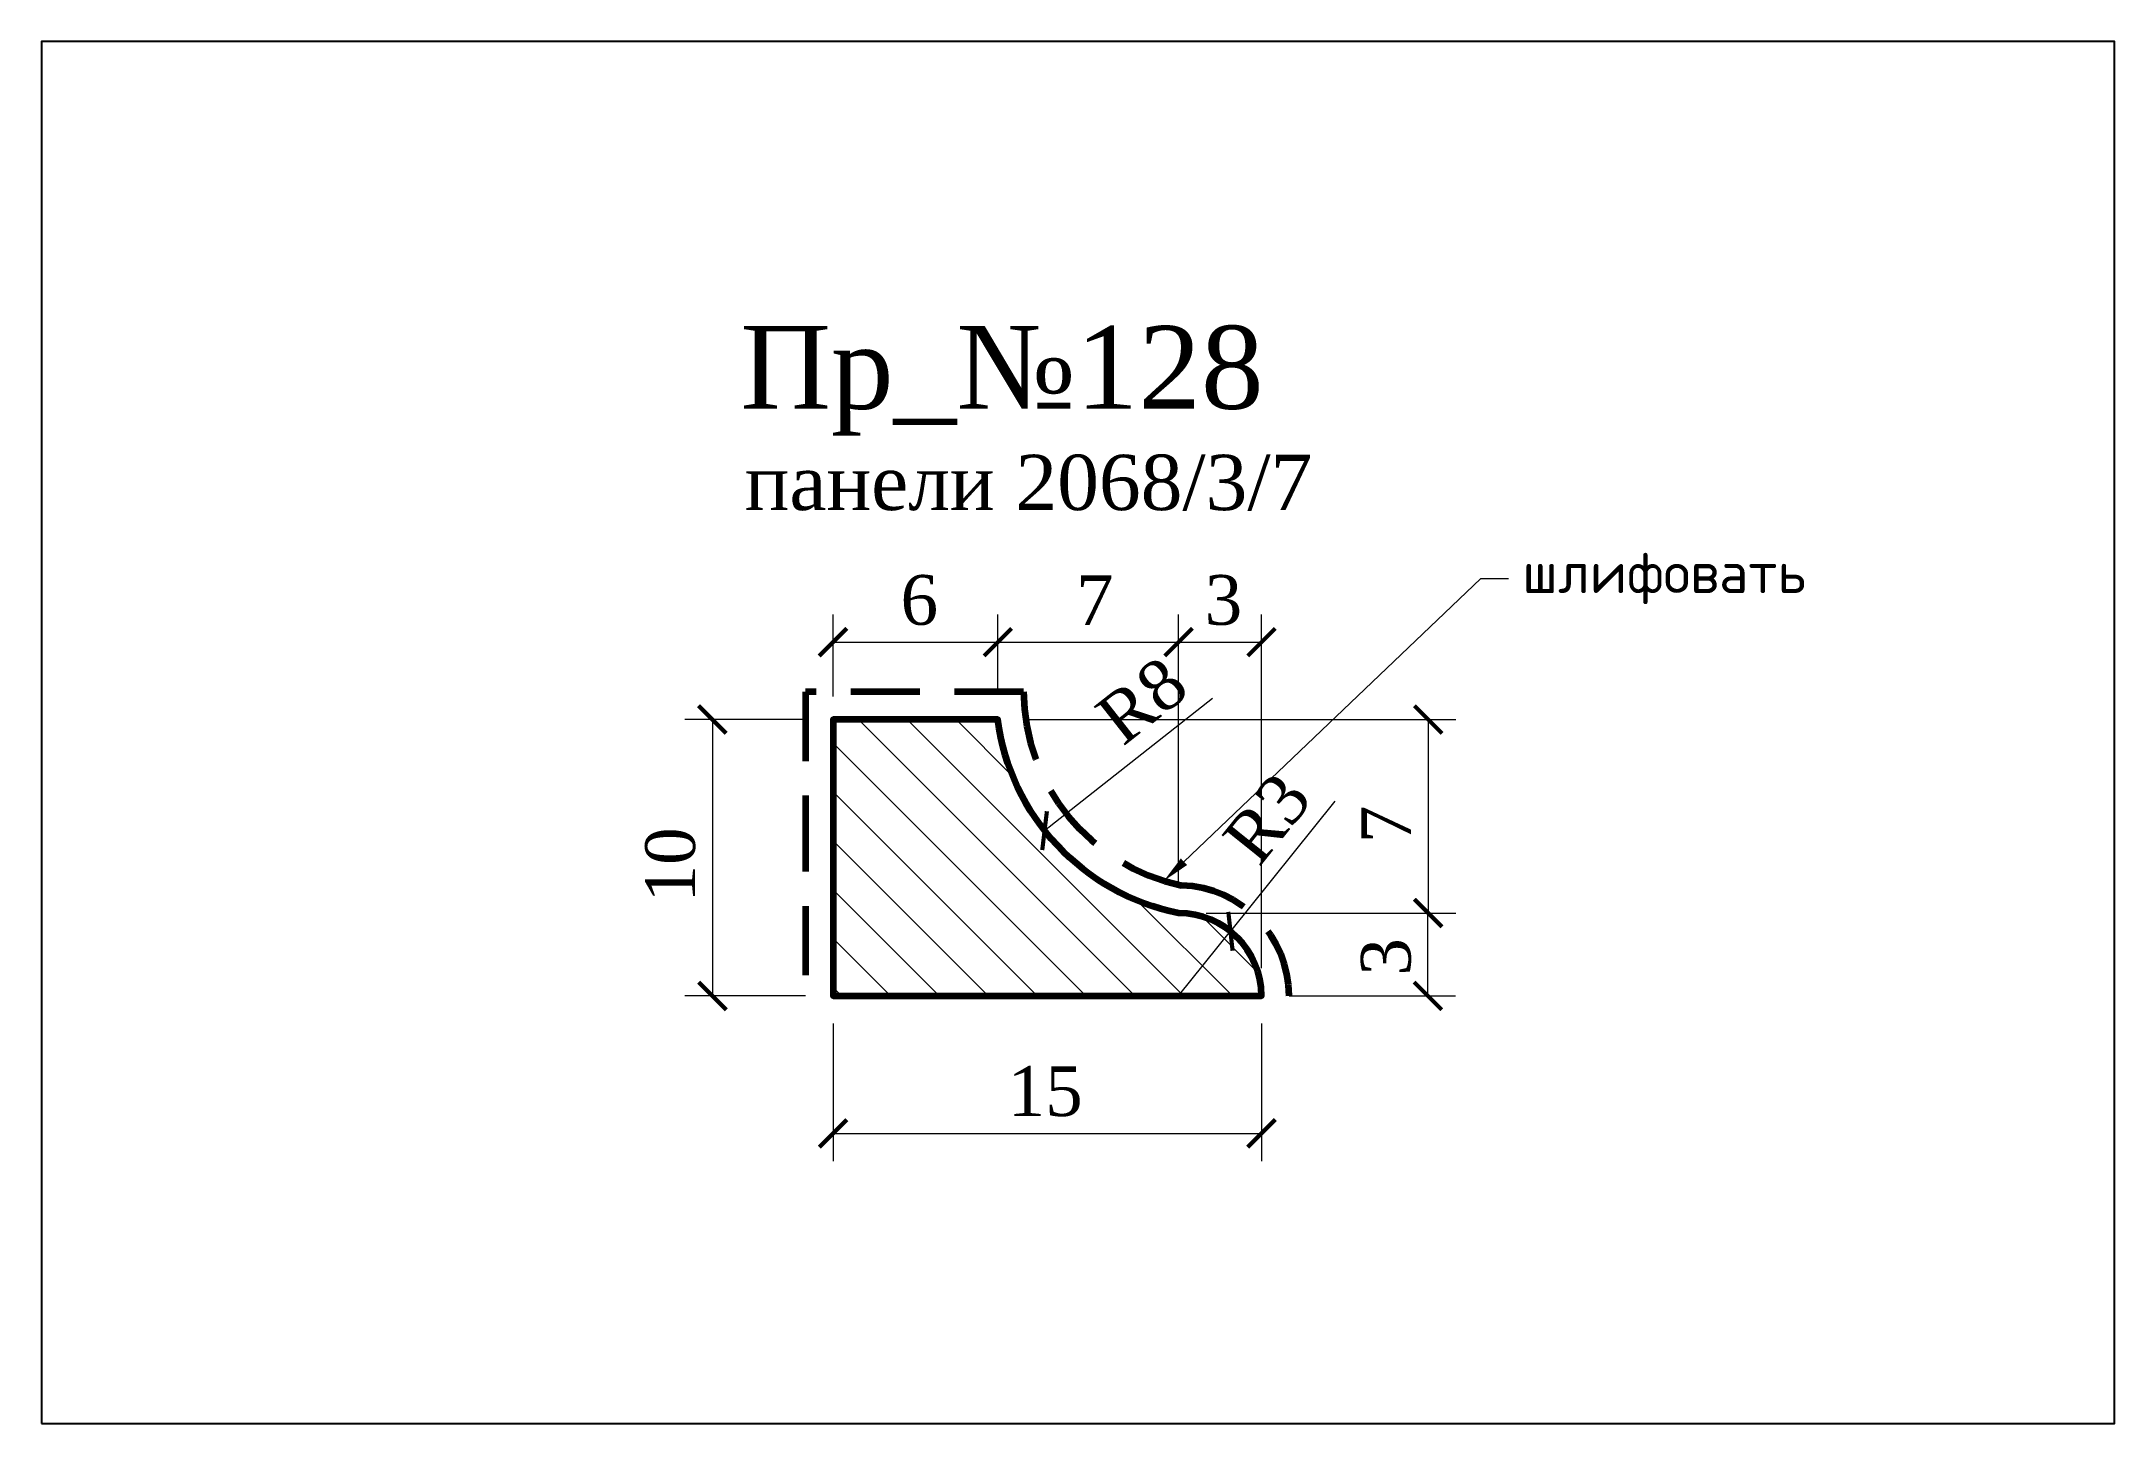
# Model space of a CAD drawing. Header units: millimetres. Extents: x 303427.8 to 303502.8, y -91030.6 to -90980.6.
import ezdxf
from ezdxf import colors
from ezdxf.entities.mleader import LeaderData, LeaderLine
from ezdxf.math import Vec2, Vec3

# ---------------------------------------------------------------- set-up
doc = ezdxf.new("R2010")
doc.units = ezdxf.units.MM
doc.header["$MEASUREMENT"] = 0
doc.linetypes.add('HIDDEN', pattern=[0.375, 0.25, -0.125])
doc.layers.add('Outside panel', color=7, linetype='Continuous', lineweight=18, true_color=0x7f5e57)
doc.layers.add('линия 50', color=1, linetype='Continuous', lineweight=211)
doc.layers.add('служебный слой РАЗМЕРЫ', color=7, linetype='Continuous', lineweight=9)
doc.layers.add('размеры в модели', color=7, linetype='Continuous')
doc.styles.add('ELECT', font='times.ttf')
doc.styles.get("Standard").update_dxf_attribs({"font": 'times.ttf'})
doc.styles.add('ЕСКД профили текст', font='isocpeur.ttf')
doc.dimstyles.new('M_1', dxfattribs={"dimtxt": 1.8, "dimasz": 1, "dimexe": 1, "dimexo": 1, "dimgap": 0.6, "dimtad": 1, "dimdec": 0, "dimdsep": 46, "dimtxsty": 'Standard', "dimblk": 'ARCHTICK', "dimcen": -5, "dimclrd": 7, "dimclre": 7, "dimclrt": 7, "dimadec": 0, "dimazin": 0, "dimtfac": 1, "dimtdec": 0, "dimtmove": 0, "dimatfit": 3, "dimfxl": 1, "dimtolj": 1, "dimtzin": 0, "dimlwd": 5, "dimlwe": 5, "dimarcsym": 0})

# ---------------------------------------------------------------- blocks, each defined once
blk = doc.blocks.new('_ArchTick')
at = {"color": 0, "linetype": 'ByBlock', "const_width": 0.15}
blk.add_lwpolyline([(-0.5, -0.5), (0.5, 0.5)], dxfattribs=at)
blk = doc.blocks.new('*D10')
at = {"layer": 'Defpoints', "color": 0, "ltscale": 1000, "transparency": 16777216}
for p in [(303471.939, -91002.351), (303468.939, -91012.152), (303471.939, -91015.152)]:
    blk.add_point(p, dxfattribs=at)
at = {"layer": 'размеры в модели', "color": 7, "lineweight": 5, "ltscale": 1000, "transparency": 16777216}
for p, q in [((303468.939, -91011.152), (303468.939, -91001.351)), ((303471.939, -91014.152), (303471.939, -91001.351)), ((303468.939, -91002.351), (303471.939, -91002.351))]:
    blk.add_line(p, q, dxfattribs=at)
at = {"layer": 'размеры в модели', "color": 7, "lineweight": 5, "ltscale": 1000, "transparency": 16777216, "rotation": 180}
blk.add_blockref('_ArchTick', (303468.939, -91002.351), dxfattribs=at)
at = {"layer": 'размеры в модели', "color": 7, "lineweight": 5, "ltscale": 1000, "transparency": 16777216}
blk.add_blockref('_ArchTick', (303471.939, -91002.351), dxfattribs=at)
at = {"layer": 'размеры в модели', "color": 7, "ltscale": 1000, "transparency": 16777216, "insert": (303470.563, -91000.835), "char_height": 1.8, "attachment_point": 5}
blk.add_mtext('\\A1;3', dxfattribs=at)
blk = doc.blocks.new('*D9')
at = {"layer": 'Defpoints', "color": 0, "ltscale": 1000, "transparency": 16777216}
for p in [(303468.939, -91012.152), (303477.963, -91012.152), (303471.939, -91015.152)]:
    blk.add_point(p, dxfattribs=at)
at = {"layer": 'размеры в модели', "color": 7, "lineweight": 5, "ltscale": 1000, "transparency": 16777216}
for p, q in [((303469.939, -91012.152), (303478.963, -91012.152)), ((303477.963, -91015.152), (303477.963, -91012.152)), ((303472.939, -91015.152), (303478.963, -91015.152))]:
    blk.add_line(p, q, dxfattribs=at)
for p, rotation in [((303477.963, -91012.152), 90), ((303477.963, -91015.152), 270)]:
    blk.add_blockref('_ArchTick', p, dxfattribs=dict(at, rotation=rotation))
at = {"layer": 'размеры в модели', "color": 7, "ltscale": 1000, "transparency": 16777216, "insert": (303476.448, -91013.738), "char_height": 1.8, "attachment_point": 5, "rotation": 90}
blk.add_mtext('\\A1;3', dxfattribs=at)
blk = doc.blocks.new('*D8')
at = {"layer": 'Defpoints', "color": 0, "ltscale": 1000, "transparency": 16777216}
for p in [(303462.4, -91005.152), (303468.939, -91012.152), (303477.973, -91012.152)]:
    blk.add_point(p, dxfattribs=at)
at = {"layer": 'размеры в модели', "color": 7, "lineweight": 5, "ltscale": 1000, "transparency": 16777216}
for p, q in [((303463.4, -91005.152), (303478.973, -91005.152)), ((303477.973, -91005.152), (303477.973, -91012.152)), ((303469.939, -91012.152), (303478.973, -91012.152))]:
    blk.add_line(p, q, dxfattribs=at)
for p, rotation in [((303477.973, -91005.152), 90), ((303477.973, -91012.152), 270)]:
    blk.add_blockref('_ArchTick', p, dxfattribs=dict(at, rotation=rotation))
at = {"layer": 'размеры в модели', "color": 7, "ltscale": 1000, "transparency": 16777216, "insert": (303476.454, -91008.944), "char_height": 1.8, "attachment_point": 5, "rotation": 90}
blk.add_mtext('\\A1;7', dxfattribs=at)
blk = doc.blocks.new('*D7')
at = {"layer": 'Defpoints', "color": 0, "ltscale": 1000, "transparency": 16777216}
for p in [(303470.817, -91012.813), (303468.939, -91015.152)]:
    blk.add_point(p, dxfattribs=at)
at = {"layer": 'размеры в модели', "color": 7, "lineweight": 5, "ltscale": 1000, "transparency": 16777216}
for p in [(303474.596, -91008.106), (303468.939, -91015.152)]:
    blk.add_line(p, (303470.817, -91012.813), dxfattribs=at)
at = {"layer": 'размеры в модели', "color": 7, "lineweight": 5, "ltscale": 1000, "transparency": 16777216, "rotation": 231.2418981424477}
blk.add_blockref('_ArchTick', (303470.817, -91012.813), dxfattribs=at)
at = {"layer": 'размеры в модели', "color": 7, "ltscale": 1000, "transparency": 16777216, "insert": (303472.15, -91008.731), "char_height": 1.8, "attachment_point": 5, "rotation": 51.2419}
blk.add_mtext('\\A1;R3', dxfattribs=at)
blk = doc.blocks.new('*D6')
at = {"layer": 'Defpoints', "color": 0, "ltscale": 1000, "transparency": 16777216}
for p in [(303470.562, -91004.082), (303464.092, -91009.172)]:
    blk.add_point(p, dxfattribs=at)
at = {"layer": 'размеры в модели', "color": 7, "lineweight": 5, "ltscale": 1000, "transparency": 16777216}
blk.add_line((303470.168, -91004.392), (303464.092, -91009.172), dxfattribs=at)
at = {"layer": 'размеры в модели', "color": 7, "lineweight": 5, "ltscale": 1000, "transparency": 16777216, "rotation": 218.1917880054968}
blk.add_blockref('_ArchTick', (303464.092, -91009.172), dxfattribs=at)
at = {"layer": 'размеры в модели', "color": 7, "ltscale": 1000, "transparency": 16777216, "insert": (303467.619, -91004.469), "char_height": 1.8, "attachment_point": 5, "rotation": 38.19179}
blk.add_mtext('\\A1;R8', dxfattribs=at)
blk = doc.blocks.new('*D5')
at = {"layer": 'Defpoints', "color": 0, "ltscale": 1000, "transparency": 16777216}
for p in [(303468.939, -91002.351), (303462.4, -91005.152), (303468.939, -91012.152)]:
    blk.add_point(p, dxfattribs=at)
at = {"layer": 'размеры в модели', "color": 7, "lineweight": 5, "ltscale": 1000, "transparency": 16777216}
for p, q in [((303462.4, -91004.152), (303462.4, -91001.351)), ((303468.939, -91011.152), (303468.939, -91001.351)), ((303462.4, -91002.351), (303468.939, -91002.351))]:
    blk.add_line(p, q, dxfattribs=at)
at = {"layer": 'размеры в модели', "color": 7, "lineweight": 5, "ltscale": 1000, "transparency": 16777216, "rotation": 180}
blk.add_blockref('_ArchTick', (303462.4, -91002.351), dxfattribs=at)
at = {"layer": 'размеры в модели', "color": 7, "lineweight": 5, "ltscale": 1000, "transparency": 16777216}
blk.add_blockref('_ArchTick', (303468.939, -91002.351), dxfattribs=at)
at = {"layer": 'размеры в модели', "color": 7, "ltscale": 1000, "transparency": 16777216, "insert": (303465.909, -91000.833), "char_height": 1.8, "attachment_point": 5}
blk.add_mtext('\\A1;7', dxfattribs=at)
blk = doc.blocks.new('*D4')
at = {"layer": 'Defpoints', "color": 0, "ltscale": 1000, "transparency": 16777216}
for p in [(303462.4, -91002.351), (303456.439, -91005.315), (303462.4, -91005.152)]:
    blk.add_point(p, dxfattribs=at)
at = {"layer": 'размеры в модели', "color": 7, "lineweight": 5, "ltscale": 1000, "transparency": 16777216}
for p, q in [((303456.439, -91004.315), (303456.439, -91001.351)), ((303462.4, -91004.152), (303462.4, -91001.351)), ((303456.439, -91002.351), (303462.4, -91002.351))]:
    blk.add_line(p, q, dxfattribs=at)
at = {"layer": 'размеры в модели', "color": 7, "lineweight": 5, "ltscale": 1000, "transparency": 16777216, "rotation": 180}
blk.add_blockref('_ArchTick', (303456.439, -91002.351), dxfattribs=at)
at = {"layer": 'размеры в модели', "color": 7, "lineweight": 5, "ltscale": 1000, "transparency": 16777216}
blk.add_blockref('_ArchTick', (303462.4, -91002.351), dxfattribs=at)
at = {"layer": 'размеры в модели', "color": 7, "ltscale": 1000, "transparency": 16777216, "insert": (303459.562, -91000.835), "char_height": 1.8, "attachment_point": 5}
blk.add_mtext('\\A1;6', dxfattribs=at)
blk = doc.blocks.new('*D2')
at = {"layer": 'Defpoints', "color": 0, "ltscale": 1000, "transparency": 16777216}
for p in [(303456.439, -91015.152), (303471.939, -91015.152), (303471.939, -91020.123)]:
    blk.add_point(p, dxfattribs=at)
at = {"layer": 'размеры в модели', "color": 7, "lineweight": 5, "ltscale": 1000, "transparency": 16777216}
for p, q in [((303456.439, -91016.152), (303456.439, -91021.123)), ((303471.939, -91016.152), (303471.939, -91021.123)), ((303456.439, -91020.123), (303471.939, -91020.123))]:
    blk.add_line(p, q, dxfattribs=at)
at = {"layer": 'размеры в модели', "color": 7, "lineweight": 5, "ltscale": 1000, "transparency": 16777216, "rotation": 180}
blk.add_blockref('_ArchTick', (303456.439, -91020.123), dxfattribs=at)
at = {"layer": 'размеры в модели', "color": 7, "lineweight": 5, "ltscale": 1000, "transparency": 16777216}
blk.add_blockref('_ArchTick', (303471.939, -91020.123), dxfattribs=at)
at = {"layer": 'размеры в модели', "color": 7, "ltscale": 1000, "transparency": 16777216, "insert": (303464.113, -91018.607), "char_height": 1.8, "attachment_point": 5}
blk.add_mtext('\\A1;15', dxfattribs=at)
blk = doc.blocks.new('*D3')
at = {"layer": 'Defpoints', "color": 0, "ltscale": 1000, "transparency": 16777216}
for p in [(303456.439, -91005.152), (303452.075, -91015.152), (303456.439, -91015.152)]:
    blk.add_point(p, dxfattribs=at)
at = {"layer": 'размеры в модели', "color": 7, "lineweight": 5, "ltscale": 1000, "transparency": 16777216}
for p, q in [((303455.439, -91005.152), (303451.075, -91005.152)), ((303452.075, -91005.152), (303452.075, -91015.152)), ((303455.439, -91015.152), (303451.075, -91015.152))]:
    blk.add_line(p, q, dxfattribs=at)
for p, rotation in [((303452.075, -91005.152), 90), ((303452.075, -91015.152), 270)]:
    blk.add_blockref('_ArchTick', p, dxfattribs=dict(at, rotation=rotation))
at = {"layer": 'размеры в модели', "color": 7, "ltscale": 1000, "transparency": 16777216, "insert": (303450.559, -91010.411), "char_height": 1.8, "attachment_point": 5, "rotation": 90}
blk.add_mtext('\\A1;10', dxfattribs=at)

msp = doc.modelspace()

# ---------------------------------------------------------------- hatches: boundary and pattern name
at = {"layer": 'Outside panel', "ltscale": 1000}
h = msp.add_hatch(dxfattribs=at)
h.set_pattern_fill('ANSI31', color=256, scale=10, angle=90)
h.set_pattern_definition([(135, (-6892.7875, -402.5863), (-0.8838834765, -0.8838834765), [])])
h.paths.add_polyline_path([(303462.4, -91005.152), (303456.439, -91005.152), (303456.439, -91008.152), (303456.439, -91015.152), (303468.939, -91015.152), (303471.939, -91015.152, 0.414213), (303468.939, -91012.152, -0.320871)])

# ---------------------------------------------------------------- linework, layer by layer
at = {"color": 6, "ltscale": 1000}
msp.add_lwpolyline([(303427.801, -91030.62), (303502.801, -91030.62), (303502.801, -90980.62), (303427.801, -90980.62)], close=True, dxfattribs=at)
at = {"layer": 'линия 50', "color": 1, "linetype": 'HIDDEN', "ltscale": 10, "true_color": 0xff0909}
msp.add_lwpolyline([(303472.939, -91015.152, 0.406191), (303469.049, -91011.154, -0.351016), (303463.331, -91004.152), (303455.439, -91004.152), (303455.439, -91008.152), (303455.439, -91015.152)], format="xyb", dxfattribs=at)
at = {"layer": 'линия 50', "color": 7}
msp.add_lwpolyline([(303456.439, -91008.152), (303456.439, -91015.152), (303468.939, -91015.152), (303471.939, -91015.152), (303471.939, -91015.152, 0.414213), (303468.939, -91012.152, -0.320871), (303462.4, -91005.152), (303456.439, -91005.152)], format="xyb", close=True, dxfattribs=at)

# ---------------------------------------------------------------- texts
at = {"color": 5, "ltscale": 1000, "style": 'ELECT'}
msp.add_text('Пр_№128', height=3, dxfattribs=at).set_placement((303453.092, -90993.91))
at = {"color": 7, "ltscale": 1000, "style": 'ELECT'}
msp.add_text('панели 2068/3/7', height=2, dxfattribs=at).set_placement((303453.244, -90997.572))

# ---------------------------------------------------------------- dimensions: what is measured, and where the dimension line sits
at = {"layer": 'размеры в модели', "color": 0, "ltscale": 1000}
for base, p1, p2, picture, middle in [((303462.4, -91002.351), (303456.439, -91005.315), (303462.4, -91005.152), '*D4', (303459.562, -91002.351)), ((303468.939, -91002.351), (303462.4, -91005.152), (303468.939, -91012.152), '*D5', (303465.909, -91002.351)), ((303471.939, -91002.351), (303468.939, -91012.152), (303471.939, -91015.152), '*D10', (303470.563, -91002.351)), ((303471.938903, -91020.1226496), (303456.4389031, -91015.1520334), (303471.938903, -91015.1520334), '*D2', (303464.1134361, -91020.1226496))]:
    dim = msp.add_linear_dim(base=base, p1=p1, p2=p2, dimstyle='M_1', override={"dimtxt": 1.8}, dxfattribs=at)
    dim.commit()
    dim.dimension.update_dxf_attribs({"geometry": picture, "text_midpoint": middle, "dimtype": 128})
dim = msp.add_radius_dim(center=(303470.562, -91004.082), mpoint=(303464.092, -91009.172), dimstyle='M_1', override={"dimtxt": 1.8}, dxfattribs=at)
dim.commit()
dim.dimension.update_dxf_attribs({"geometry": '*D6', "text_midpoint": (303468.556, -91005.66), "dimtype": 132})
for base, p1, p2, picture, middle in [((303452.075, -91015.152), (303456.439, -91005.152), (303456.439, -91015.152), '*D3', (303452.075, -91010.411)), ((303477.973, -91012.152), (303462.4, -91005.152), (303468.939, -91012.152), '*D8', (303477.973, -91008.944)), ((303477.963, -91012.152), (303471.939, -91015.152), (303468.939, -91012.152), '*D9', (303477.963, -91013.738))]:
    dim = msp.add_linear_dim(base=base, p1=p1, p2=p2, angle=90, dimstyle='M_1', override={"dimtxt": 1.8}, dxfattribs=at)
    dim.commit()
    dim.dimension.update_dxf_attribs({"geometry": picture, "text_midpoint": middle, "dimtype": 128})
dim = msp.add_radius_dim(center=(303468.939, -91015.152), mpoint=(303470.817, -91012.813), dimstyle='M_1', override={"dimtxt": 1.8}, dxfattribs=at)
dim.commit()
dim.dimension.update_dxf_attribs({"geometry": '*D7', "text_midpoint": (303472.15, -91008.731)})

# ---------------------------------------------------------------- leaders
at = {"layer": 'служебный слой РАЗМЕРЫ'}
ml = msp.add_multileader_mtext('Standard', dxfattribs=at)
ml.set_content('\\A1;шлифовать', color=256, style='ЕСКД профили текст')
ml.set_leader_properties(color=256, linetype='ByLayer', lineweight=-1)
ml.build(insert=Vec2(0, 0))
ml.multileader.update_dxf_attribs({"dogleg_length": 1, "arrow_head_size": 1})
ctx = ml.context
ctx.base_point, ctx.char_height, ctx.arrow_head_size, ctx.landing_gap_size, ctx.plane_origin = Vec3(303480.875, -91000.051), 1.5, 1, 0.5, Vec3(303494.35, -90973.882)
notes = []
notes.append((ctx, [(1, (1, 1, 0), (303479.875, -91000.051), (1, 0), 1, [(0, [(303468.411, -91010.986)], 0, [])])]))
ctx.mtext.insert, ctx.mtext.flow_direction = Vec3(303481.375, -90999.076), 5
for ctx, leaders in notes:
    for number, flags, end, landing, length, lines in leaders:
        leader = LeaderData()
        leader.index, (leader.has_last_leader_line, leader.has_dogleg_vector, leader.attachment_direction) = number, flags
        leader.last_leader_point, leader.dogleg_vector, leader.dogleg_length = Vec3(end), Vec3(landing), length
        for number, points, colour, breaks in lines:
            line = LeaderLine()
            line.index, line.vertices, line.color, line.breaks = number, Vec3.list(points), colors.encode_raw_color(colour), breaks
            leader.lines.append(line)
        ctx.leaders.append(leader)

doc.saveas('drawing.dxf')
